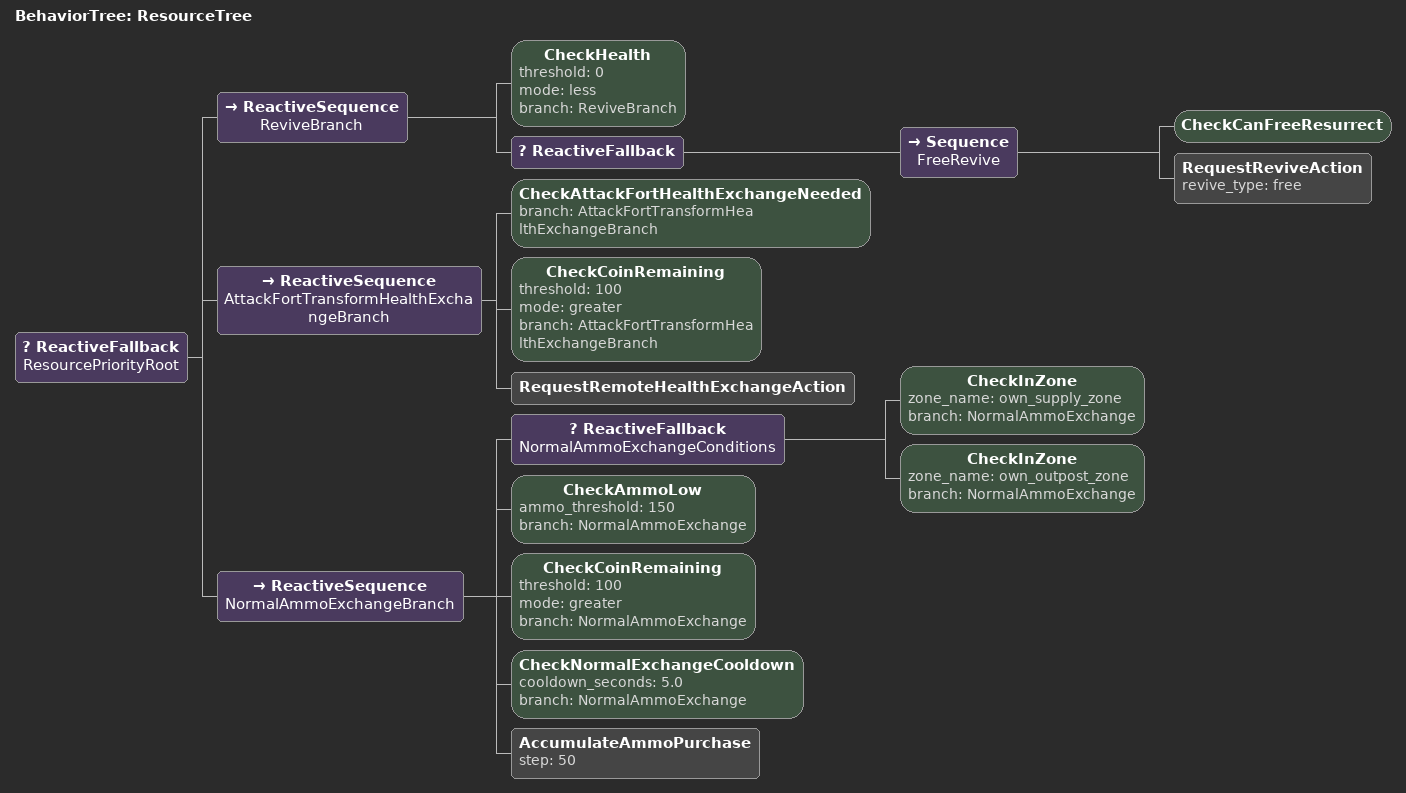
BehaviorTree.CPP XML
<root main_tree_to_execute="ResourceTree">
  <BehaviorTree ID="ResourceTree">
    <ReactiveFallback name="ResourcePriorityRoot">

      <!-- P0: 复活（最高优先级） -->
      <ReactiveSequence name="ReviveBranch">
        <CheckHealth threshold="0" mode="less" branch="ReviveBranch" />
        <ReactiveFallback>
          <!-- 免费复活优先 -->
          <Sequence name="FreeRevive">
            <CheckCanFreeResurrect />
            <RequestReviveAction revive_type="free" />
          </Sequence>
          <!-- 金币复活：在敌方半场或进攻战术 + 金币充足 -->
        </ReactiveFallback>
      </ReactiveSequence>

      <ReactiveSequence name="AttackFortTransformHealthExchangeBranch">
        <CheckAttackFortHealthExchangeNeeded branch="AttackFortTransformHealthExchangeBranch" />
        <CheckCoinRemaining threshold="100" mode="greater" branch="AttackFortTransformHealthExchangeBranch" />
        <RequestRemoteHealthExchangeAction />
      </ReactiveSequence>

      <!-- P1: 远程弹药兑换（交战中 + 弹药&lt;150 + 金币&gt;=150 + 6s冷却 + 有剩余次数） -->

      <!-- P2: 普通补给点弹药兑换（到家 + 弹药&lt;100 + 金币&gt;=100） -->
      <ReactiveSequence name="NormalAmmoExchangeBranch">
        <ReactiveFallback name="NormalAmmoExchangeConditions">
          <CheckInZone zone_name="own_supply_zone" branch="NormalAmmoExchange" />
          <CheckInZone zone_name="own_outpost_zone" branch="NormalAmmoExchange" />
        </ReactiveFallback>
        <CheckAmmoLow ammo_threshold="150" branch="NormalAmmoExchange" />
        <CheckCoinRemaining threshold="100" mode="greater" branch="NormalAmmoExchange" />
        <CheckNormalExchangeCooldown cooldown_seconds="5.0" branch="NormalAmmoExchange" />
        <AccumulateAmmoPurchase step="50" />
      </ReactiveSequence>

    </ReactiveFallback>
  </BehaviorTree>
</root>
